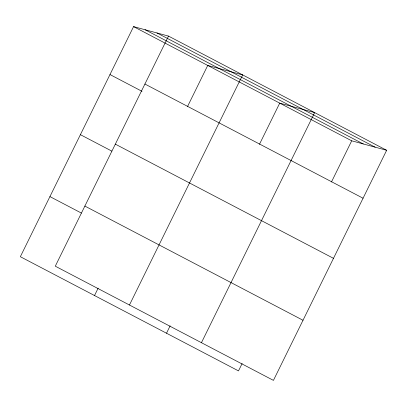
<?xml version="1.0" encoding="UTF-8"?>
<svg xmlns="http://www.w3.org/2000/svg" width="407" height="407" viewBox="0 0 407 407"><rect width="100%" height="100%" fill="white"/><g stroke="black" fill="none" stroke-linecap="round" stroke-linejoin="round"><path stroke-width="0.61" d="M168.503 36.096L55.286 266.188L273.433 380.382L386.65 150.29L168.503 36.096L133.567 26.618L20.35 256.71L238.497 370.904L242.124 363.532M94.521 295.538L98.148 288.166M187.479 106.614L207.738 65.446L242.674 74.919L129.457 305.011M166.509 333.221L170.136 325.849M259.468 144.302L279.726 103.129L314.662 112.607L201.445 342.699M331.456 181.985L351.714 140.812L386.65 150.29M156.975 32.967L375.122 147.161M145.096 29.747L363.242 143.941M133.567 26.618L351.714 140.812M144.917 84.035L363.059 198.224M109.982 74.557L142.007 91.326M115.339 144.144L333.486 258.338M80.403 134.671L111.869 151.139M84.865 206.074L303.006 320.268M49.929 196.601L81.395 213.075"/></g></svg>
